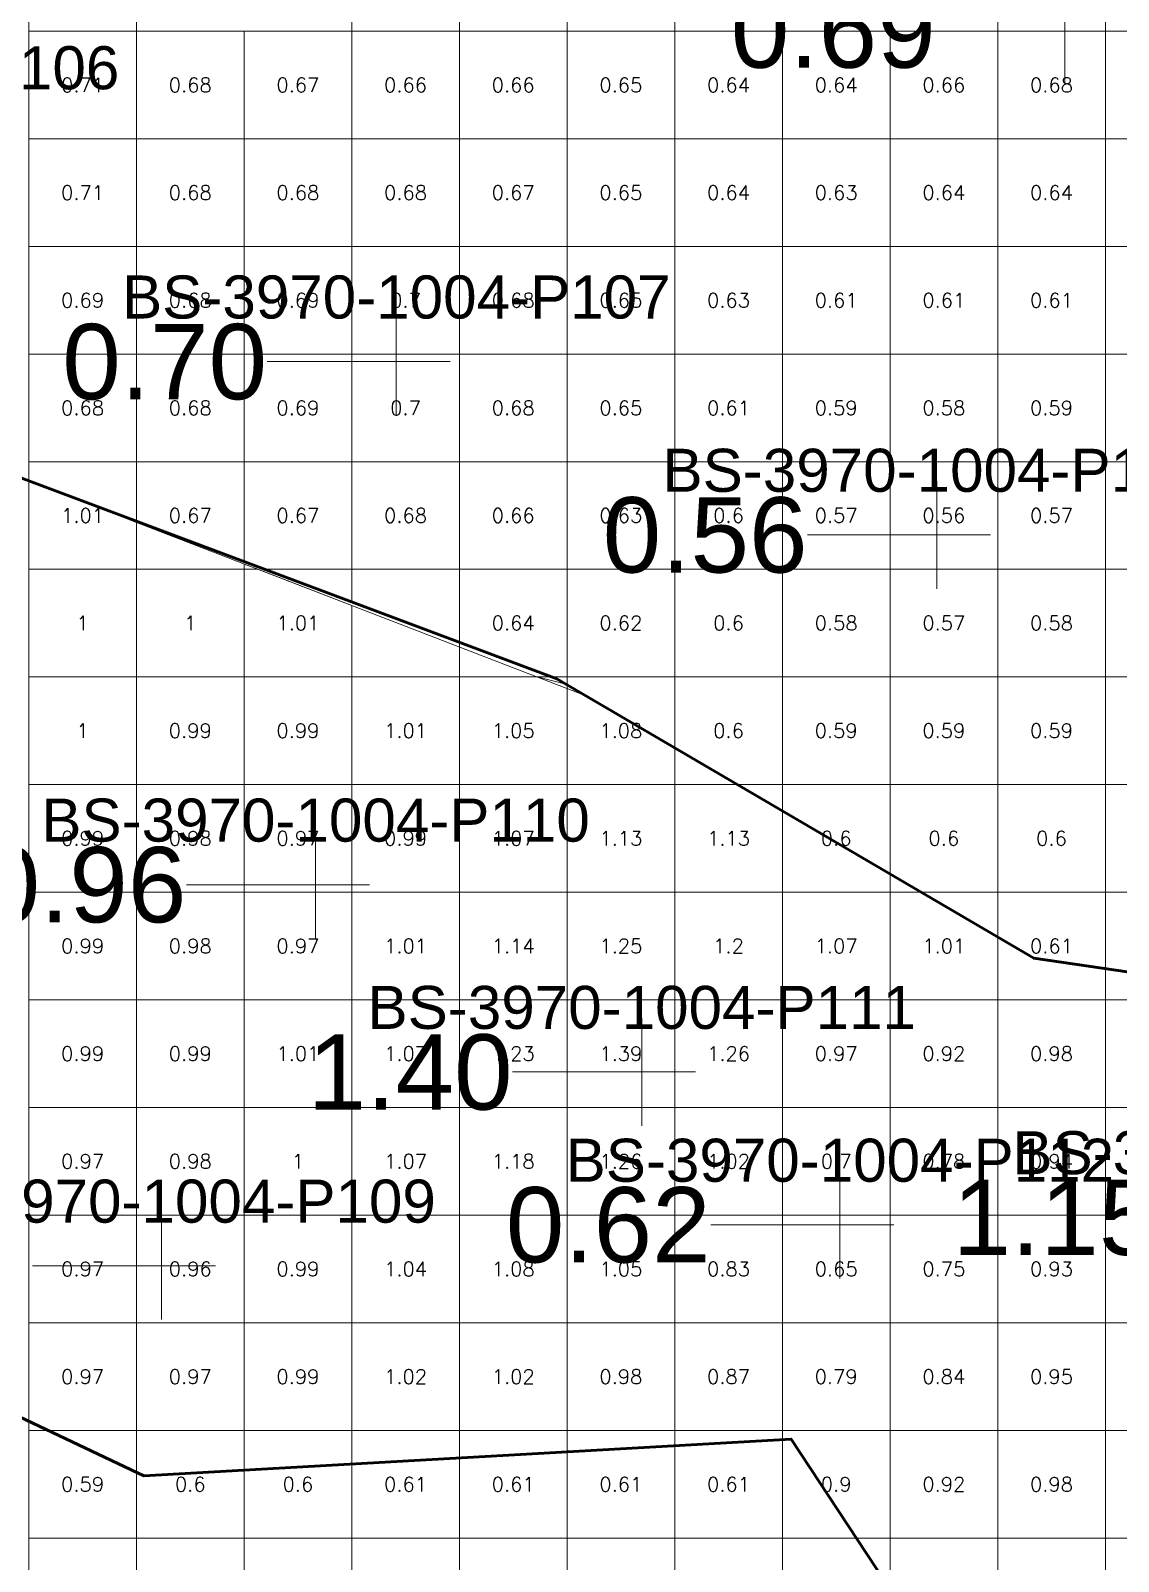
# Model space of a CAD drawing. Header units: inches. Extents: x 469775 to 470079, y 4349683 to 4349873.
# Drawn here: x 469819.38 to 469829.49, y 4349747.92 to 4349762.14 of the extents above; entities that cross this region are included whole.
import ezdxf
from ezdxf.enums import TextEntityAlignment as Align

# ---------------------------------------------------------------- set-up
doc = ezdxf.new("R2010")
doc.units = ezdxf.units.IN
doc.header["$MEASUREMENT"] = 0
for name, color, linetype, lineweight in [('点', 7, 'Continuous', 0), ('爆区方格网', 7, 'Continuous', 0), ('线条', 7, 'Continuous', 0), ('钻孔', 7, 'Continuous', 0)]:
    doc.layers.add(name, color=color, linetype=linetype, lineweight=lineweight)
doc.styles.add('3dmine_textStyle_1', font='txt.shx', dxfattribs={"height": 1, "bigfont": 'gbcbig.shx'})
doc.styles.add('3dmine_textStyle_2', font='arial.ttf', dxfattribs={"height": 1})

msp = doc.modelspace()

# ---------------------------------------------------------------- hatches: boundary and pattern name
at = {"layer": '钻孔', "linetype": 'Continuous', "lineweight": 0, "true_color": 0x00ffff, "extrusion": (0, 1, 0)}
for points in [[(-469823.78, 3959.58), (-469822.78, 3959.58), (-469822.78, 3973.58), (-469823.78, 3973.58)], [(-469828.8, 3960.12), (-469827.8, 3960.12), (-469827.8, 3973.12), (-469828.8, 3973.12)], [(-469823.03, 3959.58), (-469822.03, 3959.58), (-469822.03, 3973.58), (-469823.03, 3973.58)], [(-469827.9, 3960.09), (-469826.9, 3960.09), (-469826.9, 3973.09), (-469827.9, 3973.09)], [(-469821.6, 3960), (-469820.6, 3960), (-469820.6, 3974), (-469821.6, 3974)]]:
    msp.add_hatch(color=4, dxfattribs=at).paths.add_polyline_path(points, flags=0)
at = {"layer": '钻孔', "linetype": 'Continuous', "lineweight": 0, "true_color": 0x0000ff, "extrusion": (0, 1, 0)}
msp.add_hatch(color=5, dxfattribs=at).paths.add_polyline_path([(-469826.06, 3960.29), (-469825.06, 3960.29), (-469825.06, 3973.29), (-469826.06, 3973.29)], flags=0)

# ---------------------------------------------------------------- linework, layer by layer
at = {"color": 5, "linetype": 'Continuous', "lineweight": 50, "elevation": 1987.297}
for points in [[(469808.467, 4349758.645), (469817.134, 4349758.797), (469824.272, 4349756.124), (469828.701, 4349753.527), (469831.831, 4349753.068), (469833.358, 4349750.622), (469837.582, 4349745.099), (469842.228, 4349744.294), (469848.28, 4349752.862), (469855.658, 4349756.452), (469851.682, 4349759.72), (469853.994, 4349765.649), (469852.242, 4349767.401), (469842.005, 4349764.839), (469836.359, 4349766.411), (469832.229, 4349766.357), (469826.099, 4349763.33), (469820.476, 4349762.487), (469821.961, 4349767.803), (469817.208, 4349769.309), (469811.803, 4349766.383), (469805.674, 4349763.484)], [(469818.642, 4349738.893), (469815.977, 4349735.692), (469817.362, 4349737.356), (469818.642, 4349738.893), (469821.024, 4349739.417), (469818.642, 4349738.893), (469822.978, 4349739.847), (469826.216, 4349740.273), (469828.199, 4349740.534), (469830.409, 4349743.046), (469826.447, 4349749.059), (469820.435, 4349748.718), (469816.901, 4349750.392), (469815.661, 4349753.368), (469810.454, 4349754.359), (469806.711, 4349755.398)]]:
    msp.add_lwpolyline(points, dxfattribs=at)
at = {"color": 5, "linetype": 'Continuous', "lineweight": 0, "elevation": 1987.297}
msp.add_lwpolyline([(469808.467, 4349758.645), (469806.711, 4349755.398), (469810.454, 4349754.359), (469815.661, 4349753.368), (469816.901, 4349750.392), (469820.435, 4349748.718), (469826.447, 4349749.059), (469830.409, 4349743.046), (469833.538, 4349743.132), (469836.404, 4349743.299), (469837.582, 4349745.099), (469833.358, 4349750.622), (469831.831, 4349753.068), (469828.701, 4349753.527), (469824.551, 4349755.961), (469819.322, 4349757.977), (469817.134, 4349758.797), (469808.467, 4349758.645), (469808.467, 4349758.645)], dxfattribs=at)
at = {"layer": '点', "color": 138, "linetype": 'Continuous', "lineweight": 0, "true_color": 0x004c4c}
for points, elevation in [([(469828.99, 4349761.65), (469828.99, 4349762.65)], 3973.01), ([(469822.78, 4349758.57), (469822.78, 4349759.57)], 3973.58), ([(469823.28, 4349759.07), (469822.28, 4349759.07)], 3973.58), ([(469827.8, 4349756.96), (469827.8, 4349757.96)], 3973.12), ([(469828.3, 4349757.46), (469827.3, 4349757.46)], 3973.12), ([(469822.03, 4349753.71), (469822.03, 4349754.71)], 3973.58), ([(469822.53, 4349754.21), (469821.53, 4349754.21)], 3973.58), ([(469825.06, 4349751.97), (469825.06, 4349752.97)], 3973.29), ([(469825.56, 4349752.47), (469824.56, 4349752.47)], 3973.29), ([(469826.9, 4349750.55), (469826.9, 4349751.55)], 3973.09), ([(469820.6, 4349750.17), (469820.6, 4349751.17)], 3974), ([(469827.4, 4349751.05), (469826.4, 4349751.05)], 3973.09), ([(469821.1, 4349750.67), (469820.1, 4349750.67)], 3974)]:
    msp.add_lwpolyline(points, dxfattribs=dict(at, elevation=elevation))
at = {"layer": '爆区方格网', "color": 4, "linetype": 'Continuous', "lineweight": 0, "true_color": 0x00ffff, "elevation": 3972.76}
for points in [[(469820.366, 4349762.693), (469820.366, 4349762.14), (469819.366, 4349762.14), (469819.366, 4349763.14), (469820.366, 4349763.14), (469820.366, 4349762.693)], [(469826.366, 4349762.14), (469825.366, 4349762.14), (469825.366, 4349762.693), (469825.366, 4349763.14), (469826.366, 4349763.14), (469826.366, 4349762.14)], [(469827.366, 4349762.14), (469826.366, 4349762.14), (469826.366, 4349763.14), (469827.366, 4349763.14), (469827.366, 4349762.14)], [(469828.366, 4349762.14), (469827.366, 4349762.14), (469827.366, 4349763.14), (469828.366, 4349763.14), (469828.366, 4349762.14)], [(469829.366, 4349762.14), (469828.366, 4349762.14), (469828.366, 4349763.14), (469829.366, 4349763.14), (469829.366, 4349762.14)], [(469830.366, 4349762.14), (469829.366, 4349762.14), (469829.366, 4349763.14), (469830.366, 4349763.14), (469830.366, 4349762.14)], [(469823.366, 4349762.14), (469822.366, 4349762.14), (469822.366, 4349762.693), (469823.366, 4349762.693), (469823.366, 4349762.14)], [(469824.366, 4349762.14), (469823.366, 4349762.14), (469823.366, 4349762.693), (469824.366, 4349762.693), (469824.366, 4349762.14)], [(469825.366, 4349762.14), (469824.366, 4349762.14), (469824.366, 4349762.693), (469825.366, 4349762.693), (469825.366, 4349762.14)], [(469820.366, 4349761.14), (469819.366, 4349761.14), (469819.366, 4349762.14), (469820.366, 4349762.14), (469820.366, 4349761.14)], [(469821.366, 4349761.14), (469820.366, 4349761.14), (469820.366, 4349762.14), (469821.366, 4349762.14), (469821.366, 4349761.14)], [(469822.366, 4349761.14), (469821.366, 4349761.14), (469821.366, 4349762.14), (469822.366, 4349762.14), (469822.366, 4349761.14)], [(469823.366, 4349761.14), (469822.366, 4349761.14), (469822.366, 4349762.14), (469823.366, 4349762.14), (469823.366, 4349761.14)], [(469824.366, 4349761.14), (469823.366, 4349761.14), (469823.366, 4349762.14), (469824.366, 4349762.14), (469824.366, 4349761.14)], [(469825.366, 4349761.14), (469824.366, 4349761.14), (469824.366, 4349762.14), (469825.366, 4349762.14), (469825.366, 4349761.14)], [(469826.366, 4349761.14), (469825.366, 4349761.14), (469825.366, 4349762.14), (469826.366, 4349762.14), (469826.366, 4349761.14)], [(469827.366, 4349761.14), (469826.366, 4349761.14), (469826.366, 4349762.14), (469827.366, 4349762.14), (469827.366, 4349761.14)], [(469828.366, 4349761.14), (469827.366, 4349761.14), (469827.366, 4349762.14), (469828.366, 4349762.14), (469828.366, 4349761.14)], [(469829.366, 4349761.14), (469828.366, 4349761.14), (469828.366, 4349762.14), (469829.366, 4349762.14), (469829.366, 4349761.14)], [(469820.366, 4349760.14), (469819.366, 4349760.14), (469819.366, 4349761.14), (469820.366, 4349761.14), (469820.366, 4349760.14)], [(469821.366, 4349760.14), (469820.366, 4349760.14), (469820.366, 4349761.14), (469821.366, 4349761.14), (469821.366, 4349760.14)], [(469822.366, 4349760.14), (469821.366, 4349760.14), (469821.366, 4349761.14), (469822.366, 4349761.14), (469822.366, 4349760.14)], [(469823.366, 4349760.14), (469822.366, 4349760.14), (469822.366, 4349761.14), (469823.366, 4349761.14), (469823.366, 4349760.14)], [(469824.366, 4349760.14), (469823.366, 4349760.14), (469823.366, 4349761.14), (469824.366, 4349761.14), (469824.366, 4349760.14)], [(469825.366, 4349760.14), (469824.366, 4349760.14), (469824.366, 4349761.14), (469825.366, 4349761.14), (469825.366, 4349760.14)], [(469826.366, 4349760.14), (469825.366, 4349760.14), (469825.366, 4349761.14), (469826.366, 4349761.14), (469826.366, 4349760.14)], [(469827.366, 4349760.14), (469826.366, 4349760.14), (469826.366, 4349761.14), (469827.366, 4349761.14), (469827.366, 4349760.14)], [(469828.366, 4349760.14), (469827.366, 4349760.14), (469827.366, 4349761.14), (469828.366, 4349761.14), (469828.366, 4349760.14)], [(469829.366, 4349760.14), (469828.366, 4349760.14), (469828.366, 4349761.14), (469829.366, 4349761.14), (469829.366, 4349760.14)], [(469820.366, 4349759.14), (469819.366, 4349759.14), (469819.366, 4349760.14), (469820.366, 4349760.14), (469820.366, 4349759.14)], [(469821.366, 4349759.14), (469820.366, 4349759.14), (469820.366, 4349760.14), (469821.366, 4349760.14), (469821.366, 4349759.14)], [(469822.366, 4349759.14), (469821.366, 4349759.14), (469821.366, 4349760.14), (469822.366, 4349760.14), (469822.366, 4349759.14)], [(469823.366, 4349759.14), (469822.366, 4349759.14), (469822.366, 4349760.14), (469823.366, 4349760.14), (469823.366, 4349759.14)], [(469824.366, 4349759.14), (469823.366, 4349759.14), (469823.366, 4349760.14), (469824.366, 4349760.14), (469824.366, 4349759.14)], [(469825.366, 4349759.14), (469824.366, 4349759.14), (469824.366, 4349760.14), (469825.366, 4349760.14), (469825.366, 4349759.14)], [(469826.366, 4349759.14), (469825.366, 4349759.14), (469825.366, 4349760.14), (469826.366, 4349760.14), (469826.366, 4349759.14)], [(469827.366, 4349759.14), (469826.366, 4349759.14), (469826.366, 4349760.14), (469827.366, 4349760.14), (469827.366, 4349759.14)], [(469828.366, 4349759.14), (469827.366, 4349759.14), (469827.366, 4349760.14), (469828.366, 4349760.14), (469828.366, 4349759.14)], [(469829.366, 4349759.14), (469828.366, 4349759.14), (469828.366, 4349760.14), (469829.366, 4349760.14), (469829.366, 4349759.14)], [(469820.366, 4349758.14), (469819.366, 4349758.14), (469819.366, 4349759.14), (469820.366, 4349759.14), (469820.366, 4349758.14)], [(469821.366, 4349758.14), (469820.366, 4349758.14), (469820.366, 4349759.14), (469821.366, 4349759.14), (469821.366, 4349758.14)], [(469822.366, 4349758.14), (469821.366, 4349758.14), (469821.366, 4349759.14), (469822.366, 4349759.14), (469822.366, 4349758.14)], [(469823.366, 4349758.14), (469822.366, 4349758.14), (469822.366, 4349759.14), (469823.366, 4349759.14), (469823.366, 4349758.14)], [(469824.366, 4349758.14), (469823.366, 4349758.14), (469823.366, 4349759.14), (469824.366, 4349759.14), (469824.366, 4349758.14)], [(469825.366, 4349758.14), (469824.366, 4349758.14), (469824.366, 4349759.14), (469825.366, 4349759.14), (469825.366, 4349758.14)], [(469826.366, 4349758.14), (469825.366, 4349758.14), (469825.366, 4349759.14), (469826.366, 4349759.14), (469826.366, 4349758.14)], [(469827.366, 4349758.14), (469826.366, 4349758.14), (469826.366, 4349759.14), (469827.366, 4349759.14), (469827.366, 4349758.14)], [(469828.366, 4349758.14), (469827.366, 4349758.14), (469827.366, 4349759.14), (469828.366, 4349759.14), (469828.366, 4349758.14)], [(469829.366, 4349758.14), (469828.366, 4349758.14), (469828.366, 4349759.14), (469829.366, 4349759.14), (469829.366, 4349758.14)], [(469830.366, 4349758.14), (469829.366, 4349758.14), (469829.366, 4349759.14), (469830.366, 4349759.14), (469830.366, 4349758.14)], [(469821.366, 4349757.212), (469820.366, 4349757.587), (469820.366, 4349758.14), (469821.366, 4349758.14), (469821.366, 4349757.212)], [(469822.366, 4349757.14), (469821.56, 4349757.14), (469821.366, 4349757.212), (469821.366, 4349758.14), (469822.366, 4349758.14), (469822.366, 4349757.14)], [(469823.366, 4349757.14), (469822.366, 4349757.14), (469822.366, 4349758.14), (469823.366, 4349758.14), (469823.366, 4349757.14)], [(469824.366, 4349757.14), (469823.366, 4349757.14), (469823.366, 4349758.14), (469824.366, 4349758.14), (469824.366, 4349757.14)], [(469825.366, 4349757.14), (469824.366, 4349757.14), (469824.366, 4349758.14), (469825.366, 4349758.14), (469825.366, 4349757.14)], [(469826.366, 4349757.14), (469825.366, 4349757.14), (469825.366, 4349758.14), (469826.366, 4349758.14), (469826.366, 4349757.14)], [(469827.366, 4349757.14), (469826.366, 4349757.14), (469826.366, 4349758.14), (469827.366, 4349758.14), (469827.366, 4349757.14)], [(469828.366, 4349757.14), (469827.366, 4349757.14), (469827.366, 4349758.14), (469828.366, 4349758.14), (469828.366, 4349757.14)], [(469829.366, 4349757.14), (469828.366, 4349757.14), (469828.366, 4349758.14), (469829.366, 4349758.14), (469829.366, 4349757.14)], [(469830.366, 4349757.14), (469829.366, 4349757.14), (469829.366, 4349758.14), (469830.366, 4349758.14), (469830.366, 4349757.14)], [(469821.494, 4349757.14), (469821.366, 4349757.14), (469821.366, 4349757.189), (469821.494, 4349757.14)], [(469824.366, 4349756.14), (469824.231, 4349756.14), (469823.366, 4349756.463), (469823.366, 4349757.14), (469824.366, 4349757.14), (469824.366, 4349756.14)], [(469825.366, 4349756.14), (469824.366, 4349756.14), (469824.366, 4349757.14), (469825.366, 4349757.14), (469825.366, 4349756.14)], [(469826.366, 4349756.14), (469825.366, 4349756.14), (469825.366, 4349757.14), (469826.366, 4349757.14), (469826.366, 4349756.14)], [(469827.366, 4349756.14), (469826.366, 4349756.14), (469826.366, 4349757.14), (469827.366, 4349757.14), (469827.366, 4349756.14)], [(469828.366, 4349756.14), (469827.366, 4349756.14), (469827.366, 4349757.14), (469828.366, 4349757.14), (469828.366, 4349756.14)], [(469829.366, 4349756.14), (469828.366, 4349756.14), (469828.366, 4349757.14), (469829.366, 4349757.14), (469829.366, 4349756.14)], [(469830.366, 4349756.14), (469829.366, 4349756.14), (469829.366, 4349757.14), (469830.366, 4349757.14), (469830.366, 4349756.14)], [(469826.366, 4349755.14), (469825.951, 4349755.14), (469825.366, 4349755.483), (469825.366, 4349756.14), (469826.366, 4349756.14), (469826.366, 4349755.14)], [(469827.366, 4349755.14), (469826.366, 4349755.14), (469826.366, 4349756.14), (469827.366, 4349756.14), (469827.366, 4349755.14)], [(469828.366, 4349755.14), (469827.366, 4349755.14), (469827.366, 4349756.14), (469828.366, 4349756.14), (469828.366, 4349755.14)], [(469829.366, 4349755.14), (469828.366, 4349755.14), (469828.366, 4349756.14), (469829.366, 4349756.14), (469829.366, 4349755.14)], [(469830.366, 4349755.14), (469829.366, 4349755.14), (469829.366, 4349756.14), (469830.366, 4349756.14), (469830.366, 4349755.14)], [(469825.951, 4349755.14), (469825.366, 4349755.14), (469825.366, 4349755.483), (469825.951, 4349755.14)], [(469827.366, 4349754.31), (469826.366, 4349754.896), (469826.366, 4349755.14), (469827.366, 4349755.14), (469827.366, 4349754.31)], [(469828.366, 4349754.14), (469827.657, 4349754.14), (469827.366, 4349754.31), (469827.366, 4349755.14), (469828.366, 4349755.14), (469828.366, 4349754.14)], [(469829.366, 4349754.14), (469828.366, 4349754.14), (469828.366, 4349755.14), (469829.366, 4349755.14), (469829.366, 4349754.14)], [(469830.366, 4349754.14), (469829.366, 4349754.14), (469829.366, 4349755.14), (469830.366, 4349755.14), (469830.366, 4349754.14)], [(469827.366, 4349754.31), (469827.366, 4349754.14), (469826.366, 4349754.14), (469826.366, 4349754.896), (469827.366, 4349754.31)], [(469827.657, 4349754.14), (469827.366, 4349754.14), (469827.366, 4349754.31), (469827.657, 4349754.14)], [(469830.366, 4349753.14), (469829.366, 4349753.14), (469829.366, 4349754.14), (469830.366, 4349754.14), (469830.366, 4349753.14)], [(469820.366, 4349748.14), (469819.366, 4349748.14), (469819.366, 4349749.14), (469820.366, 4349749.14), (469820.366, 4349748.14)], [(469822.366, 4349748.14), (469821.366, 4349748.14), (469821.366, 4349749.14), (469822.366, 4349749.14), (469822.366, 4349748.14)], [(469823.366, 4349748.14), (469822.366, 4349748.14), (469822.366, 4349749.14), (469823.366, 4349749.14), (469823.366, 4349748.14)], [(469826.366, 4349748.14), (469825.366, 4349748.14), (469825.366, 4349749.14), (469826.366, 4349749.14), (469826.366, 4349748.14)], [(469820.366, 4349747.14), (469819.366, 4349747.14), (469819.366, 4349748.14), (469820.366, 4349748.14), (469820.366, 4349747.14)], [(469821.366, 4349747.14), (469820.366, 4349747.14), (469820.366, 4349748.14), (469821.366, 4349748.14), (469821.366, 4349747.14)], [(469822.366, 4349747.14), (469821.366, 4349747.14), (469821.366, 4349748.14), (469822.366, 4349748.14), (469822.366, 4349747.14)], [(469823.366, 4349747.14), (469822.366, 4349747.14), (469822.366, 4349748.14), (469823.366, 4349748.14), (469823.366, 4349747.14)], [(469824.366, 4349747.14), (469823.366, 4349747.14), (469823.366, 4349748.14), (469824.366, 4349748.14), (469824.366, 4349747.14)], [(469825.366, 4349747.14), (469824.366, 4349747.14), (469824.366, 4349748.14), (469825.366, 4349748.14), (469825.366, 4349747.14)], [(469826.366, 4349747.14), (469825.366, 4349747.14), (469825.366, 4349748.14), (469826.366, 4349748.14), (469826.366, 4349747.14)]]:
    msp.add_lwpolyline(points, dxfattribs=at)
at = {"layer": '爆区方格网', "color": 4, "linetype": 'Continuous', "lineweight": 0, "elevation": 3972.76}
for points in [[(469830.366, 4349761.14), (469829.366, 4349761.14), (469829.366, 4349762.14), (469830.366, 4349762.14), (469830.366, 4349761.14)], [(469830.366, 4349760.14), (469829.366, 4349760.14), (469829.366, 4349761.14), (469830.366, 4349761.14), (469830.366, 4349760.14)], [(469830.366, 4349759.14), (469829.366, 4349759.14), (469829.366, 4349760.14), (469830.366, 4349760.14), (469830.366, 4349759.14)], [(469821.366, 4349748.14), (469820.366, 4349748.14), (469820.366, 4349749.14), (469821.366, 4349749.14), (469821.366, 4349748.14)], [(469824.366, 4349748.14), (469823.366, 4349748.14), (469823.366, 4349749.14), (469824.366, 4349749.14), (469824.366, 4349748.14)], [(469825.366, 4349748.14), (469824.366, 4349748.14), (469824.366, 4349749.14), (469825.366, 4349749.14), (469825.366, 4349748.14)], [(469827.366, 4349747.14), (469826.366, 4349747.14), (469826.366, 4349748.14), (469827.366, 4349748.14), (469827.366, 4349747.14)]]:
    msp.add_lwpolyline(points, dxfattribs=at)
at = {"layer": '爆区方格网', "color": 5, "linetype": 'Continuous', "lineweight": 0, "true_color": 0x0000ff, "elevation": 3969.96}
for points in [[(469820.366, 4349757.587), (469819.366, 4349757.961), (469819.366, 4349758.14), (469820.366, 4349758.14), (469820.366, 4349757.587)], [(469822.366, 4349756.838), (469821.56, 4349757.14), (469822.366, 4349757.14), (469822.366, 4349756.838)], [(469824.366, 4349756.069), (469824.272, 4349756.124), (469824.231, 4349756.14), (469824.366, 4349756.14), (469824.366, 4349756.069)], [(469826.366, 4349754.896), (469826.366, 4349754.14), (469825.366, 4349754.14), (469825.366, 4349755.14), (469825.951, 4349755.14), (469826.366, 4349754.896)], [(469826.366, 4349754.896), (469826.366, 4349754.896), (469825.951, 4349755.14), (469826.366, 4349755.14), (469826.366, 4349754.896)], [(469826.366, 4349753.14), (469825.366, 4349753.14), (469825.366, 4349754.14), (469826.366, 4349754.14), (469826.366, 4349753.14)], [(469827.366, 4349753.14), (469826.366, 4349753.14), (469826.366, 4349754.14), (469827.366, 4349754.14), (469827.366, 4349753.14)], [(469828.366, 4349753.724), (469827.657, 4349754.14), (469828.366, 4349754.14), (469828.366, 4349753.724)]]:
    msp.add_lwpolyline(points, dxfattribs=at)
at = {"layer": '爆区方格网', "color": 5, "linetype": 'Continuous', "lineweight": 0}
for points, elevation in [([(469820.366, 4349757.575), (469820.366, 4349757.14), (469819.366, 4349757.14), (469819.366, 4349757.961), (469820.366, 4349757.575)], 3969.96), ([(469821.366, 4349757.189), (469821.366, 4349757.14), (469820.366, 4349757.14), (469820.366, 4349757.592), (469821.366, 4349757.207)], 3972.76), ([(469820.366, 4349756.14), (469819.366, 4349756.14), (469819.366, 4349757.14), (469820.366, 4349757.14), (469820.366, 4349756.14)], 3969.96), ([(469821.366, 4349756.14), (469820.366, 4349756.14), (469820.366, 4349757.14), (469821.366, 4349757.14), (469821.366, 4349756.14)], 3969.96), ([(469822.366, 4349756.803), (469822.366, 4349756.14), (469821.366, 4349756.14), (469821.366, 4349757.14), (469821.494, 4349757.14), (469822.366, 4349756.803)], 3969.96), ([(469824.231, 4349756.14), (469823.366, 4349756.14), (469823.366, 4349756.463), (469824.231, 4349756.14)], 3972.76), ([(469820.366, 4349755.14), (469819.366, 4349755.14), (469819.366, 4349756.14), (469820.366, 4349756.14), (469820.366, 4349755.14)], 3969.96), ([(469821.366, 4349755.14), (469820.366, 4349755.14), (469820.366, 4349756.14), (469821.366, 4349756.14), (469821.366, 4349755.14)], 3969.96), ([(469822.366, 4349755.14), (469821.366, 4349755.14), (469821.366, 4349756.14), (469822.366, 4349756.14), (469822.366, 4349755.14)], 3969.96), ([(469823.366, 4349755.14), (469822.366, 4349755.14), (469822.366, 4349756.14), (469823.366, 4349756.14), (469823.366, 4349755.14)], 3969.96), ([(469824.366, 4349756.069), (469824.366, 4349755.14), (469823.366, 4349755.14), (469823.366, 4349756.14), (469824.087, 4349756.14), (469824.366, 4349756.069)], 3969.96), ([(469825.366, 4349755.483), (469825.366, 4349755.483), (469824.551, 4349755.961), (469824.551, 4349755.961), (469825.366, 4349755.483), (469825.366, 4349755.14), (469824.366, 4349755.14), (469824.366, 4349756.069), (469824.551, 4349755.961), (469824.366, 4349756.069), (469824.366, 4349756.14), (469825.366, 4349756.14), (469825.366, 4349755.483)], 3969.96), ([(469820.366, 4349754.14), (469819.366, 4349754.14), (469819.366, 4349755.14), (469820.366, 4349755.14), (469820.366, 4349754.14)], 3969.96), ([(469821.366, 4349754.14), (469820.366, 4349754.14), (469820.366, 4349755.14), (469821.366, 4349755.14), (469821.366, 4349754.14)], 3969.96), ([(469822.366, 4349754.14), (469821.366, 4349754.14), (469821.366, 4349755.14), (469822.366, 4349755.14), (469822.366, 4349754.14)], 3969.96), ([(469823.366, 4349754.14), (469822.366, 4349754.14), (469822.366, 4349755.14), (469823.366, 4349755.14), (469823.366, 4349754.14)], 3969.96), ([(469824.366, 4349754.14), (469823.366, 4349754.14), (469823.366, 4349755.14), (469824.366, 4349755.14), (469824.366, 4349754.14)], 3969.96), ([(469825.366, 4349754.14), (469824.366, 4349754.14), (469824.366, 4349755.14), (469825.366, 4349755.14), (469825.366, 4349754.14)], 3969.96), ([(469820.366, 4349753.14), (469819.366, 4349753.14), (469819.366, 4349754.14), (469820.366, 4349754.14), (469820.366, 4349753.14)], 3969.96), ([(469821.366, 4349753.14), (469820.366, 4349753.14), (469820.366, 4349754.14), (469821.366, 4349754.14), (469821.366, 4349753.14)], 3969.96), ([(469822.366, 4349753.14), (469821.366, 4349753.14), (469821.366, 4349754.14), (469822.366, 4349754.14), (469822.366, 4349753.14)], 3969.96), ([(469823.366, 4349753.14), (469822.366, 4349753.14), (469822.366, 4349754.14), (469823.366, 4349754.14), (469823.366, 4349753.14)], 3969.96), ([(469824.366, 4349753.14), (469823.366, 4349753.14), (469823.366, 4349754.14), (469824.366, 4349754.14), (469824.366, 4349753.14)], 3969.96), ([(469825.366, 4349753.14), (469824.366, 4349753.14), (469824.366, 4349754.14), (469825.366, 4349754.14), (469825.366, 4349753.14)], 3969.96), ([(469828.366, 4349753.724), (469828.366, 4349753.14), (469827.366, 4349753.14), (469827.366, 4349754.14), (469827.657, 4349754.14), (469828.366, 4349753.724)], 3969.96), ([(469829.366, 4349753.14), (469828.366, 4349753.14), (469828.366, 4349753.724), (469828.701, 4349753.527), (469828.366, 4349753.724), (469828.366, 4349754.14), (469829.366, 4349754.14), (469829.366, 4349753.14)], 3972.76), ([(469820.366, 4349752.14), (469819.366, 4349752.14), (469819.366, 4349753.14), (469820.366, 4349753.14), (469820.366, 4349752.14)], 3969.96), ([(469821.366, 4349752.14), (469820.366, 4349752.14), (469820.366, 4349753.14), (469821.366, 4349753.14), (469821.366, 4349752.14)], 3969.96), ([(469822.366, 4349752.14), (469821.366, 4349752.14), (469821.366, 4349753.14), (469822.366, 4349753.14), (469822.366, 4349752.14)], 3969.96), ([(469823.366, 4349752.14), (469822.366, 4349752.14), (469822.366, 4349753.14), (469823.366, 4349753.14), (469823.366, 4349752.14)], 3969.96), ([(469824.366, 4349752.14), (469823.366, 4349752.14), (469823.366, 4349753.14), (469824.366, 4349753.14), (469824.366, 4349752.14)], 3969.96), ([(469825.366, 4349752.14), (469824.366, 4349752.14), (469824.366, 4349753.14), (469825.366, 4349753.14), (469825.366, 4349752.14)], 3969.96), ([(469826.366, 4349752.14), (469825.366, 4349752.14), (469825.366, 4349753.14), (469826.366, 4349753.14), (469826.366, 4349752.14)], 3969.96), ([(469827.366, 4349752.14), (469826.366, 4349752.14), (469826.366, 4349753.14), (469827.366, 4349753.14), (469827.366, 4349752.14)], 3969.96), ([(469828.366, 4349752.14), (469827.366, 4349752.14), (469827.366, 4349753.14), (469828.366, 4349753.14), (469828.366, 4349752.14)], 3969.96), ([(469829.366, 4349752.14), (469828.366, 4349752.14), (469828.366, 4349753.14), (469829.366, 4349753.14), (469829.366, 4349752.14)], 3969.96), ([(469830.366, 4349752.14), (469829.366, 4349752.14), (469829.366, 4349753.14), (469830.366, 4349753.14), (469830.366, 4349752.14)], 3969.96), ([(469820.366, 4349751.14), (469819.366, 4349751.14), (469819.366, 4349752.14), (469820.366, 4349752.14), (469820.366, 4349751.14)], 3969.96), ([(469821.366, 4349751.14), (469820.366, 4349751.14), (469820.366, 4349752.14), (469821.366, 4349752.14), (469821.366, 4349751.14)], 3969.96), ([(469822.366, 4349751.14), (469821.366, 4349751.14), (469821.366, 4349752.14), (469822.366, 4349752.14), (469822.366, 4349751.14)], 3969.96), ([(469823.366, 4349751.14), (469822.366, 4349751.14), (469822.366, 4349752.14), (469823.366, 4349752.14), (469823.366, 4349751.14)], 3969.96), ([(469824.366, 4349751.14), (469823.366, 4349751.14), (469823.366, 4349752.14), (469824.366, 4349752.14), (469824.366, 4349751.14)], 3969.96), ([(469825.366, 4349751.14), (469824.366, 4349751.14), (469824.366, 4349752.14), (469825.366, 4349752.14), (469825.366, 4349751.14)], 3969.96), ([(469826.366, 4349751.14), (469825.366, 4349751.14), (469825.366, 4349752.14), (469826.366, 4349752.14), (469826.366, 4349751.14)], 3969.96), ([(469827.366, 4349751.14), (469826.366, 4349751.14), (469826.366, 4349752.14), (469827.366, 4349752.14), (469827.366, 4349751.14)], 3969.96), ([(469828.366, 4349751.14), (469827.366, 4349751.14), (469827.366, 4349752.14), (469828.366, 4349752.14), (469828.366, 4349751.14)], 3969.96), ([(469829.366, 4349751.14), (469828.366, 4349751.14), (469828.366, 4349752.14), (469829.366, 4349752.14), (469829.366, 4349751.14)], 3969.96), ([(469830.366, 4349751.14), (469829.366, 4349751.14), (469829.366, 4349752.14), (469830.366, 4349752.14), (469830.366, 4349751.14)], 3969.96), ([(469820.366, 4349750.14), (469819.366, 4349750.14), (469819.366, 4349751.14), (469820.366, 4349751.14), (469820.366, 4349750.14)], 3969.96), ([(469821.366, 4349750.14), (469820.366, 4349750.14), (469820.366, 4349751.14), (469821.366, 4349751.14), (469821.366, 4349750.14)], 3969.96), ([(469822.366, 4349750.14), (469821.366, 4349750.14), (469821.366, 4349751.14), (469822.366, 4349751.14), (469822.366, 4349750.14)], 3969.96), ([(469823.366, 4349750.14), (469822.366, 4349750.14), (469822.366, 4349751.14), (469823.366, 4349751.14), (469823.366, 4349750.14)], 3969.96), ([(469824.366, 4349750.14), (469823.366, 4349750.14), (469823.366, 4349751.14), (469824.366, 4349751.14), (469824.366, 4349750.14)], 3969.96), ([(469825.366, 4349750.14), (469824.366, 4349750.14), (469824.366, 4349751.14), (469825.366, 4349751.14), (469825.366, 4349750.14)], 3969.96), ([(469826.366, 4349750.14), (469825.366, 4349750.14), (469825.366, 4349751.14), (469826.366, 4349751.14), (469826.366, 4349750.14)], 3969.96), ([(469827.366, 4349750.14), (469826.366, 4349750.14), (469826.366, 4349751.14), (469827.366, 4349751.14), (469827.366, 4349750.14)], 3969.96), ([(469828.366, 4349750.14), (469827.366, 4349750.14), (469827.366, 4349751.14), (469828.366, 4349751.14), (469828.366, 4349750.14)], 3969.96), ([(469829.366, 4349750.14), (469828.366, 4349750.14), (469828.366, 4349751.14), (469829.366, 4349751.14), (469829.366, 4349750.14)], 3969.96), ([(469830.366, 4349750.14), (469829.366, 4349750.14), (469829.366, 4349751.14), (469830.366, 4349751.14), (469830.366, 4349750.14)], 3969.96), ([(469820.366, 4349749.14), (469819.366, 4349749.14), (469819.366, 4349750.14), (469820.366, 4349750.14), (469820.366, 4349749.14)], 3969.96), ([(469821.366, 4349749.14), (469820.366, 4349749.14), (469820.366, 4349750.14), (469821.366, 4349750.14), (469821.366, 4349749.14)], 3969.96), ([(469822.366, 4349749.14), (469821.366, 4349749.14), (469821.366, 4349750.14), (469822.366, 4349750.14), (469822.366, 4349749.14)], 3969.96), ([(469823.366, 4349749.14), (469822.366, 4349749.14), (469822.366, 4349750.14), (469823.366, 4349750.14), (469823.366, 4349749.14)], 3969.96), ([(469824.366, 4349749.14), (469823.366, 4349749.14), (469823.366, 4349750.14), (469824.366, 4349750.14), (469824.366, 4349749.14)], 3969.96), ([(469825.366, 4349749.14), (469824.366, 4349749.14), (469824.366, 4349750.14), (469825.366, 4349750.14), (469825.366, 4349749.14)], 3969.96), ([(469826.366, 4349749.14), (469825.366, 4349749.14), (469825.366, 4349750.14), (469826.366, 4349750.14), (469826.366, 4349749.14)], 3969.96), ([(469827.366, 4349749.14), (469826.366, 4349749.14), (469826.366, 4349750.14), (469827.366, 4349750.14), (469827.366, 4349749.14)], 3969.96), ([(469828.366, 4349749.14), (469827.366, 4349749.14), (469827.366, 4349750.14), (469828.366, 4349750.14), (469828.366, 4349749.14)], 3969.96), ([(469829.366, 4349749.14), (469828.366, 4349749.14), (469828.366, 4349750.14), (469829.366, 4349750.14), (469829.366, 4349749.14)], 3969.96), ([(469830.366, 4349749.14), (469829.366, 4349749.14), (469829.366, 4349750.14), (469830.366, 4349750.14), (469830.366, 4349749.14)], 3969.96), ([(469827.366, 4349748.14), (469826.366, 4349748.14), (469826.366, 4349749.14), (469827.366, 4349749.14), (469827.366, 4349748.14)], 3969.96), ([(469828.366, 4349748.14), (469827.366, 4349748.14), (469827.366, 4349749.14), (469828.366, 4349749.14), (469828.366, 4349748.14)], 3969.96), ([(469829.366, 4349748.14), (469828.366, 4349748.14), (469828.366, 4349749.14), (469829.366, 4349749.14), (469829.366, 4349748.14)], 3969.96), ([(469830.366, 4349748.14), (469829.366, 4349748.14), (469829.366, 4349749.14), (469830.366, 4349749.14), (469830.366, 4349748.14)], 3969.96), ([(469829.366, 4349747.14), (469828.366, 4349747.14), (469828.366, 4349748.14), (469829.366, 4349748.14), (469829.366, 4349747.14)], 3969.96), ([(469830.366, 4349747.14), (469829.366, 4349747.14), (469829.366, 4349748.14), (469830.366, 4349748.14), (469830.366, 4349747.14)], 3969.96)]:
    msp.add_lwpolyline(points, dxfattribs=dict(at, elevation=elevation))
at = {"layer": '线条', "color": 138, "linetype": 'Continuous', "lineweight": 0, "true_color": 0x004c4c}
for points, elevation in [([(469822.78, 4349759.07), (469822.78, 4349759.07), (469822.78, 4349759.07)], 3973.58), ([(469827.8, 4349757.46), (469827.8, 4349757.46), (469827.8, 4349757.46)], 3973.12), ([(469822.03, 4349754.21), (469822.03, 4349754.21), (469822.03, 4349754.21)], 3973.58), ([(469825.06, 4349752.47), (469825.06, 4349752.47), (469825.06, 4349752.47)], 3973.29), ([(469826.9, 4349751.05), (469826.9, 4349751.05), (469826.9, 4349751.05)], 3973.09), ([(469820.6, 4349750.67), (469820.6, 4349750.67), (469820.6, 4349750.67)], 3974)]:
    msp.add_lwpolyline(points, dxfattribs=dict(at, elevation=elevation))
at = {"layer": '钻孔', "color": 4, "linetype": 'Continuous', "lineweight": 0, "true_color": 0x00ffff}
for points, elevation in [([(469822.78, 4349759.07), (469821.58, 4349759.07)], 3973.58), ([(469822.78, 4349759.07), (469821.58, 4349759.07)], 3959.58), ([(469827.8, 4349757.46), (469826.6, 4349757.46)], 3973.12), ([(469827.8, 4349757.46), (469826.6, 4349757.46)], 3960.12), ([(469822.03, 4349754.21), (469820.83, 4349754.21)], 3973.58), ([(469822.03, 4349754.21), (469820.83, 4349754.21)], 3959.58), ([(469826.9, 4349751.05), (469825.7, 4349751.05)], 3973.09), ([(469826.9, 4349751.05), (469825.7, 4349751.05)], 3960.09), ([(469820.6, 4349750.67), (469819.4, 4349750.67)], 3974), ([(469820.6, 4349750.67), (469819.4, 4349750.67)], 3960)]:
    msp.add_lwpolyline(points, dxfattribs=dict(at, elevation=elevation))
at = {"layer": '钻孔', "color": 5, "linetype": 'Continuous', "lineweight": 0, "true_color": 0x0000ff}
for elevation in [3973.29, 3960.29]:
    msp.add_lwpolyline([(469825.06, 4349752.47), (469823.86, 4349752.47)], dxfattribs=dict(at, elevation=elevation))

# ---------------------------------------------------------------- texts
at = {"color": 4, "linetype": 'Continuous', "lineweight": 0, "true_color": 0x00ffff, "style": '3dmine_textStyle_1'}
for s, p in [('0.71', (469819.866, 4349761.64, 3972.76)), ('0.68', (469820.866, 4349761.64, 3972.76)), ('0.67', (469821.866, 4349761.64, 3972.76)), ('0.66', (469822.866, 4349761.64, 3972.76)), ('0.66', (469823.866, 4349761.64, 3972.76)), ('0.65', (469824.866, 4349761.64, 3972.76)), ('0.64', (469825.866, 4349761.64, 3972.76)), ('0.64', (469826.866, 4349761.64, 3972.76)), ('0.66', (469827.866, 4349761.64, 3972.76)), ('0.68', (469828.866, 4349761.64, 3972.76)), ('0.71', (469819.866, 4349760.64, 3972.76)), ('0.68', (469820.866, 4349760.64, 3972.76)), ('0.68', (469821.866, 4349760.64, 3972.76)), ('0.68', (469822.866, 4349760.64, 3972.76)), ('0.67', (469823.866, 4349760.64, 3972.76)), ('0.65', (469824.866, 4349760.64, 3972.76)), ('0.64', (469825.866, 4349760.64, 3972.76)), ('0.63', (469826.866, 4349760.64, 3972.76)), ('0.64', (469827.866, 4349760.64, 3972.76)), ('0.64', (469828.866, 4349760.64, 3972.76)), ('0.69', (469819.866, 4349759.64, 3972.76)), ('0.68', (469820.866, 4349759.64, 3972.76)), ('0.69', (469821.866, 4349759.64, 3972.76)), ('0.7', (469822.866, 4349759.64, 3972.76)), ('0.68', (469823.866, 4349759.64, 3972.76)), ('0.65', (469824.866, 4349759.64, 3972.76)), ('0.63', (469825.866, 4349759.64, 3972.76)), ('0.61', (469826.866, 4349759.64, 3972.76)), ('0.61', (469827.866, 4349759.64, 3972.76)), ('0.61', (469828.866, 4349759.64, 3972.76)), ('0.68', (469819.866, 4349758.64, 3972.76)), ('0.68', (469820.866, 4349758.64, 3972.76)), ('0.69', (469821.866, 4349758.64, 3972.76)), ('0.7', (469822.866, 4349758.64, 3972.76)), ('0.68', (469823.866, 4349758.64, 3972.76)), ('0.65', (469824.866, 4349758.64, 3972.76)), ('0.61', (469825.866, 4349758.64, 3972.76)), ('0.59', (469826.866, 4349758.64, 3972.76)), ('0.58', (469827.866, 4349758.64, 3972.76)), ('0.59', (469828.866, 4349758.64, 3972.76)), ('0.67', (469820.866, 4349757.64, 3972.76)), ('0.67', (469821.866, 4349757.64, 3972.76)), ('0.68', (469822.866, 4349757.64, 3972.76)), ('0.66', (469823.866, 4349757.64, 3972.76)), ('0.63', (469824.866, 4349757.64, 3972.76)), ('0.6', (469825.866, 4349757.64, 3972.76)), ('0.57', (469826.866, 4349757.64, 3972.76)), ('0.56', (469827.866, 4349757.64, 3972.76)), ('0.57', (469828.866, 4349757.64, 3972.76)), ('0.64', (469823.866, 4349756.64, 3972.76)), ('0.62', (469824.866, 4349756.64, 3972.76)), ('0.6', (469825.866, 4349756.64, 3972.76)), ('0.58', (469826.866, 4349756.64, 3972.76)), ('0.57', (469827.866, 4349756.64, 3972.76)), ('0.58', (469828.866, 4349756.64, 3972.76)), ('0.6', (469825.866, 4349755.64, 3972.76)), ('0.59', (469826.866, 4349755.64, 3972.76)), ('0.59', (469827.866, 4349755.64, 3972.76)), ('0.59', (469828.866, 4349755.64, 3972.76)), ('0.6', (469826.866, 4349754.64, 3972.76)), ('0.6', (469827.866, 4349754.64, 3972.76)), ('0.6', (469828.866, 4349754.64, 3972.76)), ('0.61', (469828.866, 4349753.64, 3972.76)), ('0.59', (469819.866, 4349748.64, 3972.76)), ('0.6', (469820.866, 4349748.64, 3972.76)), ('0.6', (469821.866, 4349748.64, 3972.76)), ('0.61', (469822.866, 4349748.64, 3972.76)), ('0.61', (469823.866, 4349748.64, 3972.76)), ('0.61', (469824.866, 4349748.64, 3972.76)), ('0.61', (469825.866, 4349748.64, 3972.76))]:
    msp.add_text(s, height=0.1333, dxfattribs=at).set_placement(p, align=Align.MIDDLE_CENTER)
at = {"color": 5, "linetype": 'Continuous', "lineweight": 0, "true_color": 0x0000ff, "style": '3dmine_textStyle_1'}
for s, p in [('1.01', (469819.866, 4349757.64, 3969.96)), ('1.08', (469824.866, 4349755.64, 3969.96)), ('1.13', (469825.866, 4349754.64, 3969.96)), ('1.2', (469825.866, 4349753.64, 3969.96)), ('1.07', (469826.866, 4349753.64, 3969.96)), ('1.01', (469827.866, 4349753.64, 3969.96))]:
    msp.add_text(s, height=0.1333, dxfattribs=at).set_placement(p, align=Align.MIDDLE_CENTER)
at = {"color": 5, "linetype": 'Continuous', "lineweight": 0, "style": '3dmine_textStyle_1'}
for s, height, p in [('1', 0.133, (469819.866, 4349756.64, 3969.96)), ('1', 0.133, (469820.866, 4349756.64, 3969.96)), ('1.01', 0.1333, (469821.866, 4349756.64, 3969.96)), ('1', 0.133, (469819.866, 4349755.64, 3969.96)), ('0.99', 0.1333, (469820.866, 4349755.64, 3969.96)), ('0.99', 0.1333, (469821.866, 4349755.64, 3969.96)), ('1.01', 0.1333, (469822.866, 4349755.64, 3969.96)), ('1.05', 0.1333, (469823.866, 4349755.64, 3969.96)), ('0.99', 0.1333, (469819.866, 4349754.64, 3969.96)), ('0.98', 0.1333, (469820.866, 4349754.64, 3969.96)), ('0.97', 0.1333, (469821.866, 4349754.64, 3969.96)), ('0.99', 0.1333, (469822.866, 4349754.64, 3969.96)), ('1.07', 0.1333, (469823.866, 4349754.64, 3969.96)), ('1.13', 0.1333, (469824.866, 4349754.64, 3969.96)), ('0.99', 0.1333, (469819.866, 4349753.64, 3969.96)), ('0.98', 0.1333, (469820.866, 4349753.64, 3969.96)), ('0.97', 0.1333, (469821.866, 4349753.64, 3969.96)), ('1.01', 0.1333, (469822.866, 4349753.64, 3969.96)), ('1.14', 0.1333, (469823.866, 4349753.64, 3969.96)), ('1.25', 0.1333, (469824.866, 4349753.64, 3969.96)), ('0.99', 0.1333, (469819.866, 4349752.64, 3969.96)), ('0.99', 0.1333, (469820.866, 4349752.64, 3969.96)), ('1.01', 0.1333, (469821.866, 4349752.64, 3969.96)), ('1.07', 0.1333, (469822.866, 4349752.64, 3969.96)), ('1.23', 0.1333, (469823.866, 4349752.64, 3969.96)), ('1.39', 0.1333, (469824.866, 4349752.64, 3969.96)), ('1.26', 0.1333, (469825.866, 4349752.64, 3969.96)), ('0.97', 0.1333, (469826.866, 4349752.64, 3969.96)), ('0.92', 0.1333, (469827.866, 4349752.64, 3969.96)), ('0.98', 0.1333, (469828.866, 4349752.64, 3969.96)), ('0.97', 0.1333, (469819.866, 4349751.64, 3969.96)), ('0.98', 0.1333, (469820.866, 4349751.64, 3969.96)), ('1', 0.133, (469821.866, 4349751.64, 3969.96)), ('1.07', 0.1333, (469822.866, 4349751.64, 3969.96)), ('1.18', 0.1333, (469823.866, 4349751.64, 3969.96)), ('1.26', 0.1333, (469824.866, 4349751.64, 3969.96)), ('1.02', 0.1333, (469825.866, 4349751.64, 3969.96)), ('0.7', 0.1333, (469826.866, 4349751.64, 3969.96)), ('0.78', 0.1333, (469827.866, 4349751.64, 3969.96)), ('0.94', 0.1333, (469828.866, 4349751.64, 3969.96)), ('0.97', 0.1333, (469819.866, 4349750.64, 3969.96)), ('0.96', 0.1333, (469820.866, 4349750.64, 3969.96)), ('0.99', 0.1333, (469821.866, 4349750.64, 3969.96)), ('1.04', 0.1333, (469822.866, 4349750.64, 3969.96)), ('1.08', 0.1333, (469823.866, 4349750.64, 3969.96)), ('1.05', 0.1333, (469824.866, 4349750.64, 3969.96)), ('0.83', 0.1333, (469825.866, 4349750.64, 3969.96)), ('0.65', 0.1333, (469826.866, 4349750.64, 3969.96)), ('0.75', 0.1333, (469827.866, 4349750.64, 3969.96)), ('0.93', 0.1333, (469828.866, 4349750.64, 3969.96)), ('0.97', 0.1333, (469819.866, 4349749.64, 3969.96)), ('0.97', 0.1333, (469820.866, 4349749.64, 3969.96)), ('0.99', 0.1333, (469821.866, 4349749.64, 3969.96)), ('1.02', 0.1333, (469822.866, 4349749.64, 3969.96)), ('1.02', 0.1333, (469823.866, 4349749.64, 3969.96)), ('0.98', 0.1333, (469824.866, 4349749.64, 3969.96)), ('0.87', 0.1333, (469825.866, 4349749.64, 3969.96)), ('0.79', 0.1333, (469826.866, 4349749.64, 3969.96)), ('0.84', 0.1333, (469827.866, 4349749.64, 3969.96)), ('0.95', 0.1333, (469828.866, 4349749.64, 3969.96)), ('0.9', 0.1333, (469826.866, 4349748.64, 3969.96)), ('0.92', 0.1333, (469827.866, 4349748.64, 3969.96)), ('0.98', 0.1333, (469828.866, 4349748.64, 3969.96))]:
    msp.add_text(s, height=height, dxfattribs=at).set_placement(p, align=Align.MIDDLE_CENTER)
at = {"layer": '钻孔', "color": 4, "linetype": 'Continuous', "lineweight": 0, "true_color": 0x00ffff, "style": '3dmine_textStyle_2'}
for s, p in [('0.69', (469827.79, 4349762.15, 3966.51)), ('0.70', (469821.58, 4349759.07, 3966.58)), ('0.56', (469826.6, 4349757.46, 3966.62)), ('0.96', (469820.83, 4349754.21, 3966.58)), ('0.62', (469825.7, 4349751.05, 3966.59))]:
    msp.add_text(s, height=0.7, dxfattribs=at).set_placement(p, align=Align.MIDDLE_RIGHT)
at = {"layer": '钻孔', "color": 138, "linetype": 'Continuous', "lineweight": 0, "true_color": 0x004c4c, "style": '3dmine_textStyle_2'}
for s, p in [('BS-3970-1004-P106', (469817.66, 4349761.6, 3973.59)), ('BS-3970-1004-P107', (469822.78, 4349759.47, 3973.58)), ('BS-3970-1004-P113', (469827.8, 4349757.86, 3973.12)), ('BS-3970-1004-P110', (469822.03, 4349754.61, 3973.58)), ('BS-3970-1004-P111', (469825.06, 4349752.87, 3973.29)), ('BS-3970-1004-P114', (469831.05, 4349751.52, 3972.78)), ('BS-3970-1004-P112', (469826.9, 4349751.45, 3973.09)), ('BS-3970-1004-P109', (469820.6, 4349751.07, 3974))]:
    msp.add_text(s, height=0.4, dxfattribs=at).set_placement(p, align=Align.CENTER)
at = {"layer": '钻孔', "color": 5, "linetype": 'Continuous', "lineweight": 0, "true_color": 0x0000ff, "style": '3dmine_textStyle_2'}
for s, p in [('1.40', (469823.86, 4349752.47, 3966.79)), ('1.15', (469829.85, 4349751.12, 3966.28))]:
    msp.add_text(s, height=0.7, dxfattribs=at).set_placement(p, align=Align.MIDDLE_RIGHT)

doc.saveas('drawing.dxf')
